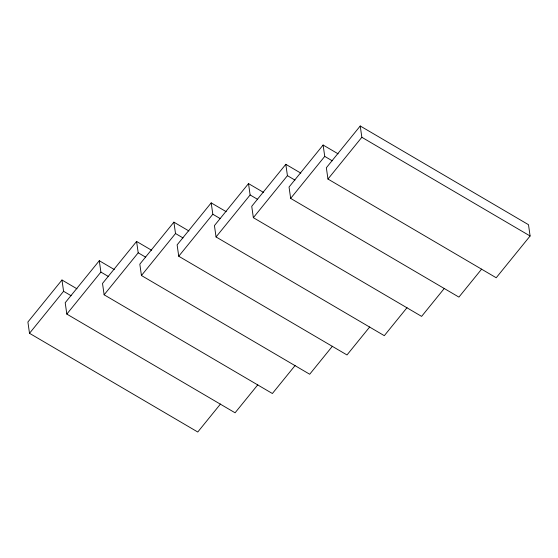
<?xml version="1.0" encoding="UTF-8"?>
<svg xmlns="http://www.w3.org/2000/svg" width="558" height="558" viewBox="0 0 558 558"><rect width="100%" height="100%" fill="white"/><g stroke="black" fill="none" stroke-linecap="round" stroke-linejoin="round"><path stroke-width="0.84" d="M76.997 288.821L61.973 280.004L27.9 322.008L29.504 333.3L197.769 432.011L220.48 404.013M29.504 333.3L63.577 291.297L61.973 280.004M114.299 269.535L99.282 260.726L65.209 302.722L66.82 314.084L235.085 412.794L257.796 384.797M66.82 314.084L100.893 272.081L99.282 260.726M151.609 250.256L136.584 241.44L102.512 283.443L104.13 294.798L272.388 393.516L295.105 365.518M104.13 294.798L138.203 252.802L136.584 241.44M188.918 230.977L173.894 222.161L139.821 264.164L141.439 275.519L309.697 374.237L332.408 346.232M141.439 275.519L175.512 233.523L173.894 222.161M226.22 211.691L211.196 202.882L177.123 244.878L178.741 256.241L346.999 354.951L369.717 326.953M178.741 256.241L212.814 214.237L211.196 202.882M263.529 192.412L248.505 183.596L214.432 225.599L216.051 236.955L384.309 335.672L407.026 307.667M216.051 236.955L250.124 194.958L248.505 183.596M300.832 173.126L285.808 164.317L251.735 206.314L253.353 217.676L421.611 316.386L444.328 288.388M253.353 217.676L287.426 175.672L285.808 164.317M338.141 153.848L323.117 145.031L289.044 187.035L290.662 198.397L458.92 297.107L481.638 269.109M290.662 198.397L324.735 156.393L323.117 145.031M360.231 125.989L326.353 167.756L327.958 179.048L496.215 277.758L530.1 235.999L528.496 224.7L360.231 125.989L361.842 137.282L327.958 179.048M361.842 137.282L530.1 235.999M324.735 156.393L332.247 160.802M287.426 175.672L294.938 180.081M250.124 194.958L257.636 199.366M212.814 214.237L220.326 218.645M175.512 233.523L183.017 237.924M138.203 252.802L145.715 257.21M100.893 272.081L108.405 276.489M63.577 291.297L71.089 295.705"/></g></svg>
